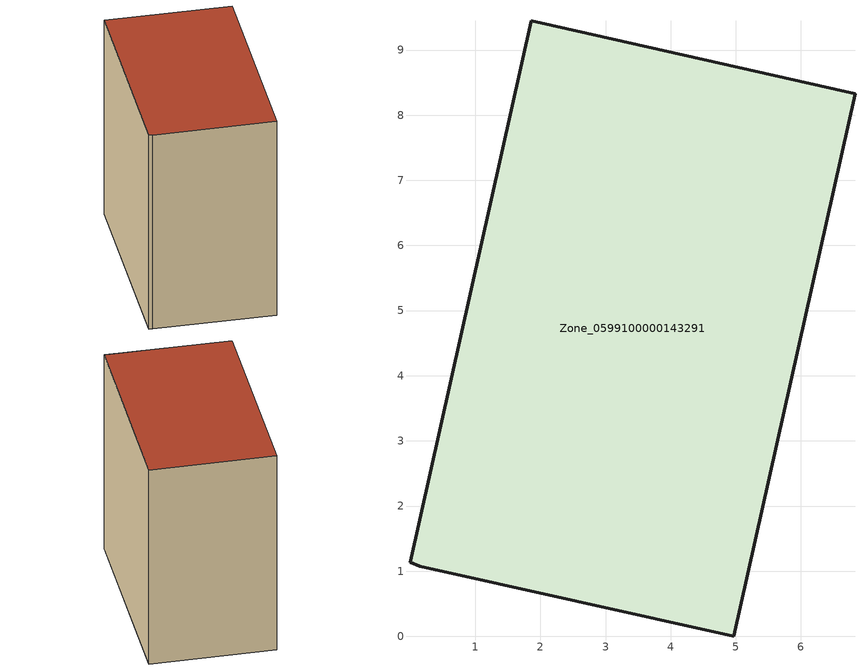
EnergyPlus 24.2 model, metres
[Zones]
Zone_0599100000143291
 floor ground (C_G): 4.97,0 0.15,1.08 0.01,1.14 1.86,9.45 6.83,8.33 z0
 wall outside (C_F): 4.97,0 6.83,8.33 1.86,9.45 0.01,1.14 0.15,1.08 4.97,0 z0:8.93
 roof outside (C_R): 0.15,1.08 4.97,0 6.83,8.33 1.86,9.45 0.01,1.14 z8.93
[BUILDING]
Pand.0599100000143291: North Axis=0; Terrain=City; Loads Convergence Tolerance Value=0.04; Temperature Convergence Tolerance Value=0.4; Solar Distribution=FullExterior; Maximum Number of Warmup Days=25; Minimum Number of Warmup Days=1
[Site:Location]
Rotterdam.The.Hague.AP_ZH_NLD Design_Conditions: Latitude=51.96; Longitude=4.45; Time Zone=1; Elevation=-4.5
[SITE:GROUNDTEMPERATURE:BUILDINGSURFACE]
18, 18, 18, 18, 18, 18, 18, 18, 18, 18, 18, 18
[MATERIAL] Thermal Absorptance=0.9; Solar Absorptance=0.7; Visible Absorptance=0.7
Name | Roughness | Thickness | Conductivity | Density | Specific Heat
G.TI.1975-1991 | MediumSmooth | 0.15 | 0.288461 | 540 | 1210
F.TI.1975-1991 | Rough | 0.3 | 0.230769 | 1920 | 840
R.TI.1975-1991 | MediumRough | 0.2 | 0.153846 | 1500 | 1000
[CONSTRUCTION]
C_G: G.TI.1975-1991
C_F: F.TI.1975-1991
C_R: R.TI.1975-1991
[ZONE]
Zone_0599100000143291: Type=1; Multiplier=1; Ceiling Height=Autocalculate; Volume=Autocalculate; Floor Area=autocalculate; Part of Total Floor Area=Yes
[ZONEINFILTRATION:DESIGNFLOWRATE]
Infil_Zone_0599100000143291: Zone or ZoneList or Space or SpaceList=Zone_0599100000143291; Schedule=AlwaysOn; Design Flow Rate Calculation Method=Flow/Area; Flow Rate per Floor Area=0.003; Constant Term Coefficient=1; Temperature Term Coefficient=0; Velocity Term Coefficient=0; Velocity Squared Term Coefficient=0
[HVACTEMPLATE:ZONE:IDEALLOADSAIRSYSTEM]
Zone_0599100000143291: Maximum Heating Supply Air Temperature=50; Minimum Cooling Supply Air Temperature=13; Maximum Heating Supply Air Humidity Ratio=0.0156; Minimum Cooling Supply Air Humidity Ratio=0.0077; Heating Limit=NoLimit; Cooling Limit=NoLimit; Dehumidification Control Type=ConstantSensibleHeatRatio; Cooling Sensible Heat Ratio=0.7; Dehumidification Setpoint=60; Humidification Control Type=None; Humidification Setpoint=30; Outdoor Air Method=None; Outdoor Air Flow Rate per Person=0.00944; Outdoor Air Flow Rate per Zone Floor Area=0; Outdoor Air Flow Rate per Zone=0; Demand Controlled Ventilation Type=None; Outdoor Air Economizer Type=NoEconomizer; Heat Recovery Type=None; Sensible Heat Recovery Effectiveness=0.7; Latent Heat Recovery Effectiveness=0.65
[ZONECONTROL:THERMOSTAT]
ThermostatControl_Zone_0599100000143291: Zone or ZoneList=Zone_0599100000143291; Control Type Schedule=DualSetpointControlType; Control 1=Thermostat_Zone_0599100000143291; Temperature Difference Between Cutout And Setpoint=0
[THERMOSTATSETPOINT:DUALSETPOINT]
Thermostat_Zone_0599100000143291: Heating Setpoint Temperature Schedule=HeatingSetpoint_Zone_0599100000143291; Cooling Setpoint Temperature Schedule=CoolingSetpoint_Zone_0599100000143291
[SCHEDULE:COMPACT]
HeatingSetpoint_Zone_0599100000143291: Through: 12/31, For: AllDays, Until: 24:00, 21
CoolingSetpoint_Zone_0599100000143291: Through: 12/31, For: AllDays, Until: 24:00, 24
DualSetpointControlType: Through: 12/31, For: AllDays, Until: 24:00, 4
AlwaysOn: Through: 12/31, For: AllDays, Until: 24:00, 1
